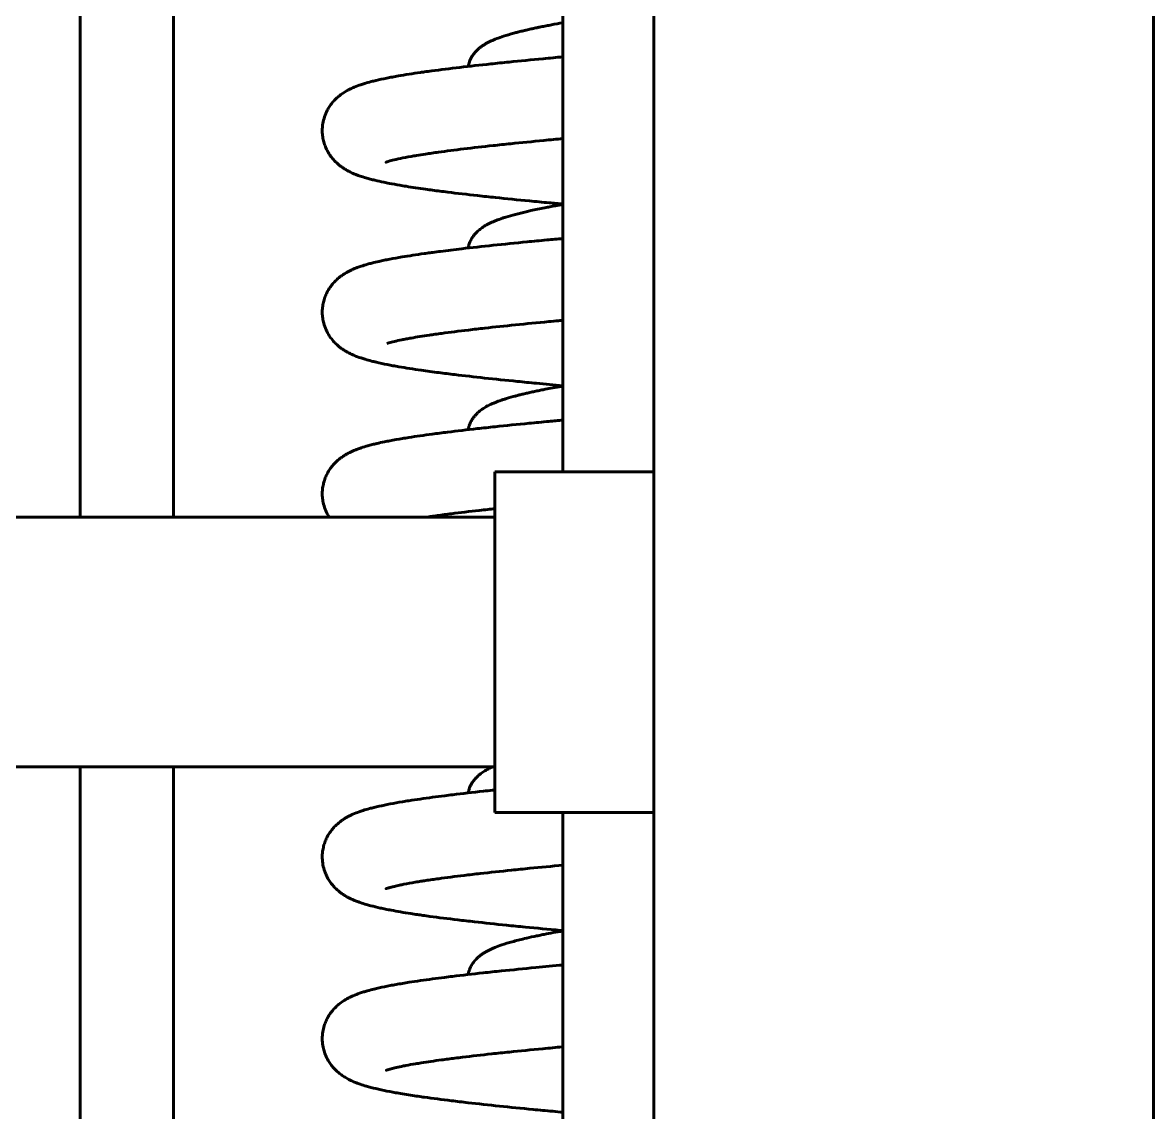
# Model space of a CAD drawing. Header units: millimetres. Extents: x 0 to 840, y 0 to 594.
# Drawn here: x 233.149 to 236.469, y 444.737 to 447.937 of the extents above; entities that cross this region are included whole.
import ezdxf

# ---------------------------------------------------------------- set-up
doc = ezdxf.new("R2010")
doc.units = ezdxf.units.MM
doc.linetypes.add('K5LT_BASIC', pattern=[0])
doc.layers.add('Системный слой', color=7, linetype='Continuous')

msp = doc.modelspace()

# ---------------------------------------------------------------- linework, layer by layer
at = {"layer": 'Системный слой', "color": 5, "linetype": 'K5LT_BASIC', "lineweight": 60, "true_color": 0x0000ff}
for p, q in [((235.00219, 512.30589), (235.00219, 411.73474)), ((236.46886, 512.31632), (236.46886, 411.74583)), ((233.31772, 479.15139), (233.31772, 446.48472)), ((233.59245, 446.48472), (233.59245, 479.15139)), ((234.73553, 479.01806), (234.73553, 446.61806)), ((234.53595, 446.61806), (234.53595, 446.61308)), ((235.00219, 446.61806), (234.53595, 446.61806)), ((234.53595, 446.61308), (234.53595, 445.61806)), ((234.53595, 446.48472), (232.86929, 446.48472)), ((234.53595, 445.75139), (232.86929, 445.75139)), ((233.31772, 445.75139), (233.31772, 413.77201)), ((233.59245, 413.73968), (233.59245, 445.75139)), ((235.00219, 445.61806), (234.53595, 445.61806)), ((234.73553, 445.61806), (234.73553, 413.95986))]:
    msp.add_line(p, q, dxfattribs=at)
for points, knots in [([(234.73553, 447.93659), (234.7238, 447.93453), (234.71242, 447.93246), (234.69615, 447.92941), (234.69099, 447.92842), (234.68081, 447.92644), (234.6758, 447.92544), (234.66697, 447.92366), (234.66313, 447.92287), (234.65451, 447.92107), (234.64978, 447.92006), (234.64049, 447.91803), (234.63592, 447.91701), (234.62602, 447.91475), (234.62073, 447.91351), (234.61128, 447.91122), (234.60709, 447.91018), (234.59892, 447.90808), (234.59491, 447.90703), (234.58033, 447.90307), (234.5703, 447.90011), (234.55395, 447.89476), (234.5473, 447.89242), (234.53527, 447.88776), (234.52984, 447.88549), (234.52197, 447.88184), (234.51939, 447.88059), (234.51431, 447.87798), (234.51196, 447.87671), (234.50462, 447.8725), (234.49976, 447.8694), (234.49291, 447.86429), (234.4908, 447.86262), (234.48518, 447.85782), (234.48178, 447.85458), (234.47645, 447.84857), (234.47483, 447.8466), (234.47147, 447.8421), (234.46995, 447.83989), (234.46696, 447.83504), (234.46557, 447.83253), (234.46303, 447.82736), (234.46181, 447.82452), (234.45931, 447.81777), (234.45796, 447.81302), (234.45709, 447.8086), (234.45707, 447.8085), (234.45705, 447.80841)], [18.1692601, 18.1692601, 18.1692601, 18.1692601, 18.8211785, 18.8211785, 19.1315657, 19.1315657, 19.442832, 19.442832, 19.6894512, 19.6894512, 20.0028425, 20.0028425, 20.3168416, 20.3168416, 20.6983866, 20.6983866, 21.0139505, 21.0139505, 21.32952, 21.32952, 22.1900927, 22.1900927, 22.8291379, 22.8291379, 23.3887206, 23.3887206, 23.6696771, 23.6696771, 23.9363018, 23.9363018, 24.470549, 24.470549, 24.7026866, 24.7026866, 25.1010125, 25.1010125, 25.3022791, 25.3022791, 25.495904, 25.495904, 25.6844685, 25.6844685, 25.8700458, 25.8700458, 26.1442867, 26.1442867, 26.1504688, 26.1504688, 26.1504688, 26.1504688]), ([(234.73553, 447.83642), (234.72572, 447.83552), (234.71598, 447.83463), (234.69651, 447.83282), (234.68679, 447.83191), (234.64276, 447.82776), (234.6094, 447.82451), (234.5681, 447.82034), (234.55904, 447.81941), (234.54108, 447.81755), (234.53219, 447.81662), (234.49183, 447.81234), (234.46166, 447.80898), (234.40381, 447.80217), (234.37619, 447.79871), (234.3431, 447.79425), (234.33596, 447.79327), (234.32511, 447.79174), (234.32132, 447.7912), (234.29406, 447.78726), (234.27237, 447.78385), (234.24628, 447.77931), (234.24046, 447.77826), (234.22911, 447.77615), (234.22355, 447.77508), (234.20717, 447.77181), (234.19673, 447.76956), (234.18204, 447.7661), (234.1773, 447.76493), (234.16627, 447.76208), (234.15993, 447.76032), (234.14957, 447.7572), (234.14569, 447.75596), (234.13538, 447.75248), (234.12902, 447.75012), (234.11934, 447.74607), (234.11576, 447.74448), (234.10873, 447.7411), (234.1056, 447.7395), (234.09603, 447.73419), (234.09017, 447.73055), (234.08066, 447.72353), (234.07731, 447.72084), (234.07102, 447.71532), (234.06773, 447.71218), (234.06172, 447.70582), (234.05872, 447.70234), (234.0552, 447.69779), (234.05456, 447.69694), (234.05265, 447.69434), (234.0514, 447.69255), (234.04776, 447.68703), (234.04545, 447.68313), (234.04032, 447.67328), (234.03766, 447.66712), (234.03339, 447.65443), (234.03168, 447.64769), (234.02971, 447.63575), (234.02916, 447.63048), (234.02875, 447.61998), (234.02887, 447.61471), (234.02976, 447.60428), (234.03053, 447.59913), (234.03266, 447.58903), (234.03402, 447.58413), (234.03728, 447.57457), (234.03914, 447.57002), (234.04334, 447.56119), (234.04563, 447.55704), (234.05146, 447.5476), (234.05509, 447.54264), (234.06289, 447.53323), (234.0671, 447.52887), (234.07406, 447.52243), (234.07682, 447.52007), (234.081, 447.51675), (234.08243, 447.51565), (234.08665, 447.51253), (234.08949, 447.51059), (234.09537, 447.50679), (234.09865, 447.50484), (234.10773, 447.49978), (234.11364, 447.49693), (234.12286, 447.49291), (234.12602, 447.49162), (234.13311, 447.48888), (234.13632, 447.48772), (234.14553, 447.48454), (234.15124, 447.48275), (234.16108, 447.47986), (234.16548, 447.47864), (234.17424, 447.47633), (234.17875, 447.47519), (234.19187, 447.47203), (234.20061, 447.47009), (234.21498, 447.4671), (234.22038, 447.46602), (234.23561, 447.46309), (234.24572, 447.46125), (234.26231, 447.4584), (234.26851, 447.45737), (234.29278, 447.45345), (234.31198, 447.45057), (234.34582, 447.44584), (234.35982, 447.44396), (234.38189, 447.44112), (234.38959, 447.44015), (234.42496, 447.43576), (234.45419, 447.43235), (234.49348, 447.42801), (234.50214, 447.42707), (234.51964, 447.42519), (234.52848, 447.42425), (234.56932, 447.41998), (234.60258, 447.41665), (234.64649, 447.4124), (234.65607, 447.41148), (234.67536, 447.40965), (234.68507, 447.40873), (234.70827, 447.40657), (234.72183, 447.40531), (234.73553, 447.40406)], [4.5149882, 4.5149882, 4.5149882, 4.5149882, 4.8416219, 4.8416219, 5.1728879, 5.1728879, 6.3538682, 6.3538682, 6.6907287, 6.6907287, 7.0287803, 7.0287803, 8.2448073, 8.2448073, 9.4897153, 9.4897153, 9.8407758, 9.8407758, 10.033826, 10.033826, 11.2390333, 11.2390333, 11.5982312, 11.5982312, 11.9577359, 11.9577359, 12.6916993, 12.6916993, 13.0468137, 13.0468137, 13.5557089, 13.5557089, 13.8868493, 13.8868493, 14.4094424, 14.4094424, 14.7017307, 14.7017307, 14.9704875, 14.9704875, 15.4094283, 15.4094283, 15.6286698, 15.6286698, 15.8384195, 15.8384195, 16.0408141, 16.0408141, 16.0862608, 16.0862608, 16.177154, 16.177154, 16.3589406, 16.3589406, 16.614341, 16.614341, 16.8608754, 16.8608754, 17.0450946, 17.0450946, 17.2274585, 17.2274585, 17.409156, 17.409156, 17.5913266, 17.5913266, 17.7750871, 17.7750871, 17.9615588, 17.9615588, 18.2200209, 18.2200209, 18.5012588, 18.5012588, 18.688407, 18.688407, 18.7873342, 18.7873342, 18.9851887, 18.9851887, 19.2213195, 19.2213195, 19.6880743, 19.6880743, 19.9672425, 19.9672425, 20.258408, 20.258408, 20.7301714, 20.7301714, 21.0713169, 21.0713169, 21.419201, 21.419201, 22.0480338, 22.0480338, 22.4074842, 22.4074842, 23.0363171, 23.0363171, 23.3947079, 23.3947079, 24.4109956, 24.4109956, 25.0827043, 25.0827043, 25.4325862, 25.4325862, 26.6632452, 26.6632452, 27.0050389, 27.0050389, 27.3452206, 27.3452206, 28.5572108, 28.5572108, 28.8913199, 28.8913199, 29.2241951, 29.2241951, 29.6802866, 29.6802866, 29.6802866, 29.6802866]), ([(234.73553, 447.59624), (234.72621, 447.59538), (234.71696, 447.59451), (234.69821, 447.59275), (234.68872, 447.59186), (234.6458, 447.58775), (234.61339, 447.58456), (234.57346, 447.58045), (234.56473, 447.57954), (234.54746, 447.57772), (234.53892, 447.57681), (234.50036, 447.57264), (234.47172, 447.56939), (234.41802, 447.56291), (234.39291, 447.55968), (234.36319, 447.55557), (234.35671, 447.55465), (234.34408, 447.55281), (234.33795, 447.5519), (234.32274, 447.54958), (234.31391, 447.54818), (234.30017, 447.54589), (234.29493, 447.545), (234.27836, 447.54207), (234.26786, 447.54006), (234.24948, 447.53624), (234.24138, 447.53438), (234.23188, 447.53197), (234.22929, 447.53127), (234.22381, 447.52973), (234.2206, 447.52873), (234.21796, 447.52784), (234.21689, 447.52746), (234.21549, 447.52693), (234.21629, 447.52727), (234.21649, 447.52737)], [36.6771685, 36.6771685, 36.6771685, 36.6771685, 36.9747086, 36.9747086, 37.285397, 37.285397, 38.3918874, 38.3918874, 38.7066262, 38.7066262, 39.0224179, 39.0224179, 40.1534954, 40.1534954, 41.2830678, 41.2830678, 41.6080583, 41.6080583, 41.9334416, 41.9334416, 42.4374139, 42.4374139, 42.7648578, 42.7648578, 43.5134637, 43.5134637, 44.2620695, 44.2620695, 44.5758983, 44.5758983, 45.0548218, 45.0548218, 45.3246991, 45.3246991, 45.7949073, 45.7949073, 45.7949073, 45.7949073]), ([(234.45705, 447.27505), (234.45727, 447.2762), (234.45751, 447.27733), (234.45845, 447.28133), (234.45929, 447.28419), (234.46167, 447.291), (234.46327, 447.29466), (234.4671, 447.30207), (234.46911, 447.30532), (234.47294, 447.31081), (234.47453, 447.31287), (234.47723, 447.31612), (234.47834, 447.31738), (234.48122, 447.32052), (234.48311, 447.32241), (234.48828, 447.32726), (234.49173, 447.33008), (234.49723, 447.33417), (234.49926, 447.33559), (234.50355, 447.33841), (234.50562, 447.3397), (234.51012, 447.34234), (234.51236, 447.34359), (234.51983, 447.34755), (234.52515, 447.35006), (234.53335, 447.35359), (234.53613, 447.35473), (234.545, 447.35823), (234.55121, 447.36047), (234.56101, 447.36375), (234.5644, 447.36485), (234.5768, 447.3687), (234.58618, 447.37137), (234.60609, 447.37664), (234.61662, 447.37924), (234.63215, 447.38283), (234.63667, 447.38385), (234.65416, 447.38771), (234.66773, 447.39052), (234.68704, 447.39432), (234.69218, 447.39531), (234.70262, 447.39729), (234.70791, 447.39828), (234.72055, 447.4006), (234.72797, 447.40193), (234.73553, 447.40326)], [15.2738431, 15.2738431, 15.2738431, 15.2738431, 15.3423323, 15.3423323, 15.5223642, 15.5223642, 15.7842619, 15.7842619, 16.058564, 16.058564, 16.252785, 16.252785, 16.3790014, 16.3790014, 16.5871629, 16.5871629, 16.9639991, 16.9639991, 17.1936462, 17.1936462, 17.4331993, 17.4331993, 17.6849392, 17.6849392, 18.2528815, 18.2528815, 18.5400312, 18.5400312, 19.1438738, 19.1438738, 19.4524095, 19.4524095, 20.2411244, 20.2411244, 21.0298393, 21.0298393, 21.3451067, 21.3451067, 22.2240718, 22.2240718, 22.5359485, 22.5359485, 22.8470314, 22.8470314, 23.2676354, 23.2676354, 23.2676354, 23.2676354]), ([(234.73553, 446.87073), (234.70917, 446.87314), (234.68331, 446.87555), (234.64845, 446.87888), (234.63895, 446.87979), (234.62008, 446.88163), (234.61072, 446.88254), (234.56823, 446.88676), (234.53622, 446.89006), (234.47494, 446.89668), (234.44568, 446.9), (234.40999, 446.90429), (234.40213, 446.90525), (234.38663, 446.90719), (234.37899, 446.90816), (234.3534, 446.91147), (234.33612, 446.91382), (234.29602, 446.91959), (234.2742, 446.923), (234.24797, 446.92754), (234.24212, 446.92859), (234.23072, 446.93069), (234.22513, 446.93176), (234.2085, 446.93506), (234.19783, 446.93734), (234.18296, 446.94083), (234.17818, 446.942), (234.16719, 446.94482), (234.16092, 446.94655), (234.15058, 446.94964), (234.14674, 446.95085), (234.13556, 446.95459), (234.12865, 446.95714), (234.11816, 446.96159), (234.11456, 446.96322), (234.10763, 446.9666), (234.10419, 446.9684), (234.10008, 446.97072), (234.09952, 446.97104), (234.09824, 446.97178), (234.09753, 446.9722), (234.09539, 446.97349), (234.09395, 446.97438), (234.08956, 446.97719), (234.08657, 446.97924), (234.08103, 446.98336), (234.0785, 446.98536), (234.07283, 446.99018), (234.06967, 446.99308), (234.06352, 446.99934), (234.06054, 447.00266), (234.0548, 447.00978), (234.05205, 447.01354), (234.04595, 447.02299), (234.04272, 447.02885), (234.03723, 447.04118), (234.03497, 447.04746), (234.03186, 447.05905), (234.03082, 447.06412), (234.02937, 447.07446), (234.02896, 447.07968), (234.02879, 447.09015), (234.02904, 447.09539), (234.03016, 447.10572), (234.03105, 447.11086), (234.03337, 447.12079), (234.03486, 447.12572), (234.03826, 447.13504), (234.04023, 447.13959), (234.04531, 447.14971), (234.04858, 447.15514), (234.05432, 447.16337), (234.05667, 447.16643), (234.06192, 447.17272), (234.06496, 447.176), (234.0709, 447.18188), (234.07411, 447.18477), (234.0802, 447.18983), (234.08341, 447.19228), (234.08964, 447.19669), (234.09271, 447.19869), (234.10147, 447.20402), (234.10638, 447.20662), (234.11492, 447.21076), (234.11814, 447.21221), (234.12479, 447.21504), (234.12839, 447.21647), (234.13541, 447.21911), (234.13917, 447.22044), (234.14914, 447.22377), (234.15534, 447.22565), (234.16604, 447.22866), (234.17043, 447.22983), (234.18141, 447.23263), (234.18829, 447.23427), (234.20045, 447.237), (234.20548, 447.23808), (234.21595, 447.24024), (234.22137, 447.24132), (234.23836, 447.24458), (234.2505, 447.24675), (234.28328, 447.25225), (234.30486, 447.25555), (234.33088, 447.25922), (234.3337, 447.25962), (234.34226, 447.2608), (234.34806, 447.26159), (234.36127, 447.26336), (234.36874, 447.26434), (234.39617, 447.26786), (234.41695, 447.2704), (234.46779, 447.27634), (234.49859, 447.27974), (234.56257, 447.28648), (234.59573, 447.28982), (234.63952, 447.29408), (234.64906, 447.295), (234.66828, 447.29683), (234.67796, 447.29775), (234.70345, 447.30014), (234.7194, 447.30161), (234.73553, 447.30309)], [21.4751895, 21.4751895, 21.4751895, 21.4751895, 22.4867935, 22.4867935, 22.8707507, 22.8707507, 23.2560442, 23.2560442, 24.6376212, 24.6376212, 26.0225664, 26.0225664, 26.4223354, 26.4223354, 26.8241777, 26.8241777, 27.7942628, 27.7942628, 29.1847549, 29.1847549, 29.5986035, 29.5986035, 30.0128351, 30.0128351, 30.8718429, 30.8718429, 31.2817204, 31.2817204, 31.8614759, 31.8614759, 32.2436087, 32.2436087, 32.9192174, 32.9192174, 33.2522075, 33.2522075, 33.5618145, 33.5618145, 33.6112782, 33.6112782, 33.6726035, 33.6726035, 33.795254, 33.795254, 34.0405551, 34.0405551, 34.2404277, 34.2404277, 34.484257, 34.484257, 34.7175601, 34.7175601, 34.9438232, 34.9438232, 35.2456499, 35.2456499, 35.5278717, 35.5278717, 35.7388603, 35.7388603, 35.9486311, 35.9486311, 36.1584487, 36.1584487, 36.3695896, 36.3695896, 36.5833664, 36.5833664, 36.8011587, 36.8011587, 37.0944071, 37.0944071, 37.2836793, 37.2836793, 37.5149433, 37.5149433, 37.7512054, 37.7512054, 37.9965616, 37.9965616, 38.2531943, 38.2531943, 38.7244485, 38.7244485, 39.0316553, 39.0316553, 39.3647518, 39.3647518, 39.719395, 39.719395, 40.3162701, 40.3162701, 40.7101352, 40.7101352, 41.3004449, 41.3004449, 41.7105574, 41.7105574, 42.1246205, 42.1246205, 42.9826017, 42.9826017, 44.3265592, 44.3265592, 44.4891463, 44.4891463, 44.8143203, 44.8143203, 45.2185949, 45.2185949, 46.2732177, 46.2732177, 47.6934743, 47.6934743, 49.0931531, 49.0931531, 49.4784196, 49.4784196, 49.8623441, 49.8623441, 50.4814258, 50.4814258, 50.4814258, 50.4814258]), ([(234.73553, 447.0629), (234.73129, 447.06251), (234.72707, 447.06212), (234.71322, 447.06083), (234.70365, 447.05993), (234.66047, 447.05585), (234.62783, 447.05266), (234.56483, 447.04626), (234.5345, 447.04305), (234.49746, 447.03894), (234.48935, 447.03802), (234.47336, 447.03619), (234.46548, 447.03527), (234.42998, 447.03107), (234.404, 447.0278), (234.37321, 447.02363), (234.36659, 447.02271), (234.35437, 447.02098), (234.34873, 447.02016), (234.32368, 447.01646), (234.30578, 447.01358), (234.28495, 447.0099), (234.28012, 447.00902), (234.27086, 447.00727), (234.26649, 447.00641), (234.25429, 447.00393), (234.24703, 447.00233), (234.23788, 447.00015), (234.23482, 446.99939), (234.22626, 446.99715), (234.22197, 446.99588), (234.21844, 446.99467)], [35.7430246, 35.7430246, 35.7430246, 35.7430246, 35.8748702, 35.8748702, 36.1774122, 36.1774122, 37.2523773, 37.2523773, 38.3370245, 38.3370245, 38.6472739, 38.6472739, 38.9586758, 38.9586758, 40.0750141, 40.0750141, 40.3910649, 40.3910649, 40.6728486, 40.6728486, 41.6780939, 41.6780939, 41.9973924, 41.9973924, 42.3162, 42.3162, 42.9242987, 42.9242987, 43.2306743, 43.2306743, 43.9517138, 43.9517138, 43.9517138, 43.9517138]), ([(234.45705, 446.74174), (234.45758, 446.74449), (234.45821, 446.74707), (234.45985, 446.7526), (234.46077, 446.75521), (234.46348, 446.76181), (234.4653, 446.76544), (234.46818, 446.77038), (234.46921, 446.77203), (234.47172, 446.77579), (234.47344, 446.77813), (234.47677, 446.78228), (234.47858, 446.78434), (234.48216, 446.78814), (234.484, 446.78994), (234.4878, 446.79342), (234.48966, 446.795), (234.49529, 446.79951), (234.49874, 446.80195), (234.50458, 446.80572), (234.50677, 446.80706), (234.51128, 446.80967), (234.51368, 446.81097), (234.52143, 446.815), (234.527, 446.81757), (234.53555, 446.82117), (234.53839, 446.82231), (234.54704, 446.82564), (234.55305, 446.82778), (234.5627, 446.83097), (234.56609, 446.83205), (234.57781, 446.83565), (234.58648, 446.83811), (234.59692, 446.84088), (234.5982, 446.84122), (234.60121, 446.842), (234.60293, 446.84244), (234.60814, 446.84377), (234.61169, 446.84465), (234.61956, 446.84656), (234.62393, 446.84759), (234.63282, 446.84965), (234.63735, 446.85067), (234.64422, 446.85218), (234.64648, 446.85267), (234.65331, 446.85414), (234.65796, 446.85513), (234.66754, 446.85711), (234.67248, 446.85811), (234.69232, 446.86205), (234.70789, 446.86498), (234.72791, 446.86858), (234.7317, 446.86925), (234.73553, 446.86993)], [15.2721746, 15.2721746, 15.2721746, 15.2721746, 15.4388148, 15.4388148, 15.6189055, 15.6189055, 15.8861843, 15.8861843, 16.0136832, 16.0136832, 16.2106165, 16.2106165, 16.4114529, 16.4114529, 16.6175259, 16.6175259, 16.830425, 16.830425, 17.2321032, 17.2321032, 17.4761631, 17.4761631, 17.7336836, 17.7336836, 18.3269218, 18.3269218, 18.6157832, 18.6157832, 19.1939626, 19.1939626, 19.501393, 19.501393, 20.2271694, 20.2271694, 20.3284075, 20.3284075, 20.4618707, 20.4618707, 20.728797, 20.728797, 21.0445292, 21.0445292, 21.3598321, 21.3598321, 21.5123391, 21.5123391, 21.8173531, 21.8173531, 22.1304782, 22.1304782, 23.0536314, 23.0536314, 23.2665611, 23.2665611, 23.2665611, 23.2665611]), ([(234.04914, 446.48472), (234.04798, 446.48653), (234.04684, 446.48841), (234.04253, 446.49595), (234.03965, 446.50196), (234.03485, 446.51457), (234.03294, 446.52097), (234.03049, 446.53272), (234.02973, 446.53787), (234.02886, 446.54831), (234.02875, 446.55355), (234.02918, 446.56399), (234.02972, 446.5692), (234.03141, 446.57937), (234.03258, 446.58443), (234.03542, 446.5941), (234.03714, 446.59887), (234.041, 446.60792), (234.04317, 446.61228), (234.0479, 446.62062), (234.05043, 446.62455), (234.05503, 446.63096), (234.05703, 446.63353), (234.06193, 446.6394), (234.06497, 446.64268), (234.07091, 446.64856), (234.07411, 446.65144), (234.08021, 446.65651), (234.08342, 446.65895), (234.08965, 446.66336), (234.09272, 446.66536), (234.09906, 446.66923), (234.10192, 446.67083), (234.11113, 446.67572), (234.11646, 446.67818), (234.12537, 446.68194), (234.129, 446.68338), (234.13604, 446.68601), (234.1398, 446.68732), (234.14981, 446.69064), (234.15601, 446.69251), (234.16673, 446.69551), (234.17114, 446.69669), (234.18009, 446.69896), (234.18484, 446.70011), (234.19662, 446.70284), (234.20385, 446.70441), (234.21664, 446.70705), (234.22207, 446.70813), (234.2391, 446.71139), (234.25127, 446.71355), (234.27023, 446.71673), (234.27654, 446.71775), (234.30417, 446.72212), (234.32703, 446.72543), (234.35874, 446.72969), (234.36618, 446.73067), (234.3813, 446.73262), (234.38898, 446.73359), (234.42419, 446.73797), (234.45323, 446.74135), (234.49239, 446.74568), (234.5011, 446.74663), (234.51872, 446.74853), (234.52763, 446.74947), (234.56855, 446.75376), (234.60183, 446.7571), (234.64576, 446.76135), (234.65533, 446.76227), (234.67461, 446.7641), (234.68432, 446.76501), (234.70776, 446.7672), (234.72158, 446.76848), (234.73553, 446.76975)], [26.8344584, 26.8344584, 26.8344584, 26.8344584, 26.9140354, 26.9140354, 27.1451944, 27.1451944, 27.3637099, 27.3637099, 27.5292548, 27.5292548, 27.6942968, 27.6942968, 27.8598318, 27.8598318, 28.0268735, 28.0268735, 28.1964739, 28.1964739, 28.3693152, 28.3693152, 28.543085, 28.543085, 28.6698467, 28.6698467, 28.8519205, 28.8519205, 29.0379252, 29.0379252, 29.2310918, 29.2310918, 29.433138, 29.433138, 29.6463383, 29.6463383, 30.0602691, 30.0602691, 30.323602, 30.323602, 30.6035847, 30.6035847, 31.0734237, 31.0734237, 31.3841788, 31.3841788, 31.7038255, 31.7038255, 32.1685717, 32.1685717, 32.4945992, 32.4945992, 33.1701752, 33.1701752, 33.4951419, 33.4951419, 34.5618361, 34.5618361, 34.8802776, 34.8802776, 35.197354, 35.197354, 36.308348, 36.308348, 36.6207385, 36.6207385, 36.9320237, 36.9320237, 38.0328558, 38.0328558, 38.3359136, 38.3359136, 38.6379369, 38.6379369, 39.0594782, 39.0594782, 39.0594782, 39.0594782]), ([(234.33461, 446.48472), (234.33952, 446.48547), (234.34455, 446.48621), (234.35532, 446.48778), (234.36108, 446.4886), (234.37358, 446.49034), (234.38033, 446.49126), (234.39414, 446.49311), (234.4012, 446.49403), (234.43374, 446.4982), (234.46098, 446.50147), (234.49794, 446.50566), (234.50616, 446.50657), (234.52157, 446.50827), (234.52872, 446.50905), (234.53595, 446.50982)], [3.5298273, 3.5298273, 3.5298273, 3.5298273, 3.8061481, 3.8061481, 4.1085181, 4.1085181, 4.4462882, 4.4462882, 4.7832789, 4.7832789, 5.9672608, 5.9672608, 6.2991287, 6.2991287, 6.5797947, 6.5797947, 6.5797947, 6.5797947]), ([(234.45704, 445.675), (234.45749, 445.67734), (234.45807, 445.6798), (234.45947, 445.68477), (234.46049, 445.68777), (234.46264, 445.69315), (234.46386, 445.6958), (234.46647, 445.70085), (234.46783, 445.70318), (234.47163, 445.7091), (234.47391, 445.71215), (234.47845, 445.71756), (234.48037, 445.71963), (234.48425, 445.72352), (234.48613, 445.72527), (234.48997, 445.7286), (234.49199, 445.73023), (234.49602, 445.7333), (234.49813, 445.7348), (234.50448, 445.73908), (234.5087, 445.74158), (234.51547, 445.74526), (234.51781, 445.74646), (234.52286, 445.74893), (234.52555, 445.75018), (234.52828, 445.75139)], [15.2786869, 15.2786869, 15.2786869, 15.2786869, 15.4198226, 15.4198226, 15.6030203, 15.6030203, 15.7864814, 15.7864814, 15.9719728, 15.9719728, 16.2609168, 16.2609168, 16.4905844, 16.4905844, 16.7023812, 16.7023812, 16.9231568, 16.9231568, 17.1533399, 17.1533399, 17.6271308, 17.6271308, 17.8872433, 17.8872433, 18.1735428, 18.1735428, 18.1735428, 18.1735428]), ([(234.73553, 445.27073), (234.73275, 445.27098), (234.72998, 445.27124), (234.69224, 445.2747), (234.65817, 445.27791), (234.61579, 445.28205), (234.60645, 445.28297), (234.58793, 445.28481), (234.57875, 445.28573), (234.53708, 445.28997), (234.50579, 445.29329), (234.46749, 445.29757), (234.45913, 445.29851), (234.44262, 445.30041), (234.43447, 445.30136), (234.39761, 445.30574), (234.37041, 445.30918), (234.33778, 445.31363), (234.33071, 445.31461), (234.31873, 445.31632), (234.31378, 445.31704), (234.30209, 445.31876), (234.29545, 445.31977), (234.26821, 445.324), (234.24893, 445.32727), (234.22558, 445.33167), (234.22006, 445.33275), (234.20942, 445.33491), (234.20422, 445.33601), (234.18935, 445.33927), (234.17997, 445.3415), (234.16673, 445.34497), (234.16224, 445.34621), (234.15198, 445.34919), (234.14634, 445.35094), (234.13652, 445.35431), (234.13301, 445.35558), (234.1219, 445.35988), (234.1144, 445.36313), (234.10336, 445.36885), (234.0999, 445.37077), (234.09317, 445.37483), (234.08982, 445.377), (234.08423, 445.38096), (234.08202, 445.3826), (234.07531, 445.38792), (234.07073, 445.39197), (234.06317, 445.39972), (234.06018, 445.40307), (234.05447, 445.41021), (234.05173, 445.414), (234.04658, 445.42204), (234.0442, 445.42624), (234.03982, 445.43514), (234.03787, 445.43972), (234.03396, 445.45074), (234.03221, 445.45719), (234.02977, 445.4704), (234.02907, 445.47706), (234.02873, 445.49041), (234.0291, 445.49709), (234.03065, 445.50873), (234.03166, 445.51384), (234.03421, 445.52366), (234.03581, 445.52854), (234.0394, 445.53773), (234.04146, 445.54221), (234.04598, 445.55075), (234.04844, 445.55481), (234.05344, 445.56219), (234.05598, 445.56556), (234.06137, 445.57211), (234.06437, 445.57538), (234.07176, 445.58279), (234.07655, 445.58693), (234.08413, 445.59282), (234.08729, 445.59507), (234.09357, 445.59924), (234.09654, 445.60106), (234.10294, 445.60474), (234.10576, 445.60624), (234.11222, 445.60949), (234.11533, 445.61094), (234.12477, 445.61511), (234.13113, 445.61758), (234.14103, 445.62108), (234.14473, 445.62231), (234.15493, 445.62553), (234.16108, 445.62731), (234.17188, 445.63021), (234.17646, 445.63139), (234.18568, 445.63364), (234.19048, 445.63476), (234.20582, 445.6382), (234.21661, 445.64042), (234.23948, 445.64479), (234.25159, 445.64694), (234.27049, 445.6501), (234.2768, 445.65113), (234.30469, 445.65553), (234.32785, 445.65888), (234.36422, 445.66376), (234.3762, 445.66531), (234.39623, 445.66783), (234.40407, 445.6688), (234.44039, 445.67321), (234.47041, 445.67663), (234.51069, 445.681), (234.51954, 445.68195), (234.53098, 445.68315), (234.53346, 445.68342), (234.53595, 445.68368)], [20.1436098, 20.1436098, 20.1436098, 20.1436098, 20.2446428, 20.2446428, 21.5215699, 21.5215699, 21.8868469, 21.8868469, 22.2535039, 22.2535039, 23.5694427, 23.5694427, 23.9435643, 23.9435643, 24.3194037, 24.3194037, 25.6706935, 25.6706935, 26.0544178, 26.0544178, 26.3335251, 26.3335251, 26.721096, 26.721096, 27.9615217, 27.9615217, 28.3542465, 28.3542465, 28.7469874, 28.7469874, 29.5051012, 29.5051012, 29.8878539, 29.8878539, 30.4186922, 30.4186922, 30.7559403, 30.7559403, 31.4261252, 31.4261252, 31.7113007, 31.7113007, 31.975025, 31.975025, 32.1427624, 32.1427624, 32.4782371, 32.4782371, 32.6989721, 32.6989721, 32.9131811, 32.9131811, 33.1219686, 33.1219686, 33.3262928, 33.3262928, 33.5871691, 33.5871691, 33.8414291, 33.8414291, 34.0941669, 34.0941669, 34.2946563, 34.2946563, 34.4979745, 34.4979745, 34.7053842, 34.7053842, 34.9142029, 34.9142029, 35.1087007, 35.1087007, 35.3252092, 35.3252092, 35.6599085, 35.6599085, 35.8963592, 35.8963592, 36.1445702, 36.1445702, 36.407811, 36.407811, 36.6921966, 36.6921966, 37.259776, 37.259776, 37.6026702, 37.6026702, 38.1604641, 38.1604641, 38.5398848, 38.5398848, 38.9266539, 38.9266539, 39.7350918, 39.7350918, 40.5435296, 40.5435296, 40.9346098, 40.9346098, 42.2332883, 42.2332883, 42.8425871, 42.8425871, 43.2235494, 43.2235494, 44.5775534, 44.5775534, 44.9525843, 44.9525843, 45.0561848, 45.0561848, 45.0561848, 45.0561848]), ([(234.21654, 445.39406), (234.21627, 445.39393), (234.21562, 445.39365), (234.21742, 445.39432), (234.21863, 445.39474), (234.22211, 445.39588), (234.22673, 445.39727), (234.23456, 445.39932), (234.23735, 445.40002), (234.24527, 445.40192), (234.25054, 445.4031), (234.26013, 445.40513), (234.2643, 445.40598), (234.27867, 445.40879), (234.28984, 445.41081), (234.30733, 445.41376), (234.31288, 445.41466), (234.32316, 445.4163), (234.32783, 445.41703), (234.33863, 445.41867), (234.34479, 445.41959), (234.35747, 445.42142), (234.36397, 445.42234), (234.39356, 445.42643), (234.41849, 445.42964), (234.45276, 445.43377), (234.46055, 445.43469), (234.47636, 445.43654), (234.48438, 445.43745), (234.52154, 445.44165), (234.55218, 445.44494), (234.59309, 445.44913), (234.60205, 445.45004), (234.62015, 445.45186), (234.62929, 445.45277), (234.66983, 445.45675), (234.70223, 445.45983), (234.73553, 445.4629)], [0, 0, 0, 0, 0.5429221, 0.5429221, 0.8046788, 0.8046788, 1.4357002, 1.4357002, 1.7454987, 1.7454987, 2.2234983, 2.2234983, 2.5464813, 2.5464813, 3.2926133, 3.2926133, 3.6200289, 3.6200289, 3.8811216, 3.8811216, 4.2073034, 4.2073034, 4.5327004, 4.5327004, 5.6531948, 5.6531948, 5.9749228, 5.9749228, 6.2949674, 6.2949674, 7.4341279, 7.4341279, 7.7488285, 7.7488285, 8.0626308, 8.0626308, 9.1261073, 9.1261073, 9.1261073, 9.1261073]), ([(234.73553, 445.26993), (234.73537, 445.2699), (234.73521, 445.26987), (234.71585, 445.26646), (234.69755, 445.26307), (234.67523, 445.25866), (234.67028, 445.25766), (234.66052, 445.25566), (234.65572, 445.25466), (234.64102, 445.25151), (234.63143, 445.24936), (234.60964, 445.24421), (234.59783, 445.24121), (234.57562, 445.23504), (234.56529, 445.2319), (234.54846, 445.22617), (234.54167, 445.22366), (234.53235, 445.21984), (234.5295, 445.21862), (234.52142, 445.21497), (234.51628, 445.21243), (234.5088, 445.20825), (234.50641, 445.20685), (234.49953, 445.20253), (234.49498, 445.19935), (234.48838, 445.19392), (234.4865, 445.19227), (234.48273, 445.1887), (234.48115, 445.18711), (234.47648, 445.18202), (234.47369, 445.17859), (234.46855, 445.17114), (234.46615, 445.16708), (234.46293, 445.16047), (234.46165, 445.15746), (234.45968, 445.15206), (234.45872, 445.14896), (234.45764, 445.1446), (234.45733, 445.14318), (234.45705, 445.14175)], [18.338565, 18.338565, 18.338565, 18.338565, 18.3472506, 18.3472506, 19.4174109, 19.4174109, 19.7294684, 19.7294684, 20.0427108, 20.0427108, 20.7073076, 20.7073076, 21.6178313, 21.6178313, 22.5283551, 22.5283551, 23.1943447, 23.1943447, 23.4881751, 23.4881751, 24.0502872, 24.0502872, 24.3094207, 24.3094207, 24.8181973, 24.8181973, 25.0414874, 25.0414874, 25.2315293, 25.2315293, 25.5626891, 25.5626891, 25.8640418, 25.8640418, 26.0525972, 26.0525972, 26.2404402, 26.2404402, 26.3284295, 26.3284295, 26.3284295, 26.3284295]), ([(234.73553, 444.7374), (234.72547, 444.73832), (234.71548, 444.73923), (234.69578, 444.74106), (234.68606, 444.74197), (234.66674, 444.7438), (234.65714, 444.74471), (234.61363, 444.74889), (234.58073, 444.75216), (234.51695, 444.75877), (234.48611, 444.7621), (234.44849, 444.7664), (234.44029, 444.76735), (234.4241, 444.76926), (234.41612, 444.77021), (234.38009, 444.77461), (234.35362, 444.77806), (234.32595, 444.78196), (234.323, 444.78238), (234.31313, 444.7838), (234.30635, 444.78479), (234.28333, 444.78827), (234.26787, 444.79076), (234.24723, 444.79434), (234.24139, 444.79539), (234.22388, 444.79863), (234.21268, 444.80085), (234.19132, 444.80547), (234.18121, 444.80785), (234.16724, 444.8115), (234.16282, 444.81271), (234.15222, 444.81578), (234.1463, 444.81762), (234.13642, 444.82101), (234.13267, 444.82237), (234.12536, 444.82521), (234.12167, 444.82674), (234.11096, 444.83149), (234.10354, 444.83519), (234.09373, 444.84118), (234.09177, 444.84243), (234.08657, 444.84591), (234.08328, 444.84828), (234.07492, 444.85489), (234.06976, 444.85948), (234.06168, 444.86804), (234.05873, 444.87146), (234.05311, 444.87874), (234.05041, 444.88261), (234.04537, 444.89081), (234.04305, 444.89508), (234.03882, 444.9041), (234.03695, 444.90874), (234.03373, 444.91845), (234.0324, 444.92341), (234.03006, 444.93501), (234.02924, 444.94166), (234.02869, 444.955), (234.02895, 444.96168), (234.03048, 444.97481), (234.03178, 444.98133), (234.03486, 444.9924), (234.03652, 444.99722), (234.04026, 445.00633), (234.04238, 445.01074), (234.04702, 445.01917), (234.04952, 445.02317), (234.05429, 445.02999), (234.05652, 445.0329), (234.06162, 445.03905), (234.06462, 445.04231), (234.07052, 445.0482), (234.07372, 445.0511), (234.0816, 445.0577), (234.08656, 445.0613), (234.09451, 445.0665), (234.09747, 445.06828), (234.10388, 445.07192), (234.10671, 445.0734), (234.11318, 445.07661), (234.11632, 445.07806), (234.12573, 445.08216), (234.13209, 445.0846), (234.14201, 445.08808), (234.14572, 445.0893), (234.15362, 445.09177), (234.15747, 445.09291), (234.16785, 445.09584), (234.17447, 445.09757), (234.18585, 445.10035), (234.19066, 445.10147), (234.20604, 445.10492), (234.21686, 445.10714), (234.2339, 445.11039), (234.23964, 445.11145), (234.25763, 445.11465), (234.27039, 445.11679), (234.30509, 445.12225), (234.32807, 445.12557), (234.36412, 445.13041), (234.37596, 445.13195), (234.39584, 445.13445), (234.40367, 445.13542), (234.43997, 445.13983), (234.46997, 445.14325), (234.51023, 445.14762), (234.51907, 445.14856), (234.53688, 445.15045), (234.54584, 445.15138), (234.5872, 445.15564), (234.62084, 445.15897), (234.68164, 445.16478), (234.70832, 445.16727), (234.73553, 445.16975)], [21.4839326, 21.4839326, 21.4839326, 21.4839326, 21.8699409, 21.8699409, 22.2517491, 22.2517491, 22.6349183, 22.6349183, 24.0051263, 24.0051263, 25.400245, 25.400245, 25.796335, 25.796335, 26.1945912, 26.1945912, 27.6223023, 27.6223023, 27.7947476, 27.7947476, 28.2027421, 28.2027421, 29.2107954, 29.2107954, 29.6247252, 29.6247252, 30.4863991, 30.4863991, 31.348073, 31.348073, 31.7519347, 31.7519347, 32.3324974, 32.3324974, 32.6949447, 32.6949447, 33.0418173, 33.0418173, 33.7145983, 33.7145983, 33.8794108, 33.8794108, 34.1445976, 34.1445976, 34.5418611, 34.5418611, 34.7734111, 34.7734111, 34.9988322, 34.9988322, 35.218388, 35.218388, 35.4334643, 35.4334643, 35.6454261, 35.6454261, 35.9139995, 35.9139995, 36.1806538, 36.1806538, 36.4504721, 36.4504721, 36.6655267, 36.6655267, 36.8848206, 36.8848206, 37.1053473, 37.1053473, 37.2853149, 37.2853149, 37.5139528, 37.5139528, 37.7498177, 37.7498177, 38.136234, 38.136234, 38.399707, 38.399707, 38.6793598, 38.6793598, 38.981949, 38.981949, 39.5800164, 39.5800164, 39.9431192, 39.9431192, 40.3159556, 40.3159556, 40.9053362, 40.9053362, 41.3136107, 41.3136107, 42.1690535, 42.1690535, 42.5835699, 42.5835699, 43.4390127, 43.4390127, 44.7989123, 44.7989123, 45.4345947, 45.4345947, 45.8366618, 45.8366618, 47.2655545, 47.2655545, 47.6613888, 47.6613888, 48.0523041, 48.0523041, 49.4459193, 49.4459193, 50.4902511, 50.4902511, 50.4902511, 50.4902511]), ([(234.21683, 444.86087), (234.21748, 444.86119), (234.21546, 444.8603), (234.21907, 444.86155), (234.22058, 444.86205), (234.22489, 444.86339), (234.23086, 444.86504), (234.23704, 444.86661), (234.23999, 444.86733), (234.24783, 444.86918), (234.25427, 444.87059), (234.26562, 444.87291), (234.26994, 444.87376), (234.28327, 444.87629), (234.29272, 444.87797), (234.30828, 444.88058), (234.31382, 444.88148), (234.33762, 444.88526), (234.35745, 444.88815), (234.39154, 444.89278), (234.40469, 444.8945), (234.42568, 444.89714), (234.43316, 444.89806), (234.46761, 444.90225), (234.49623, 444.90551), (234.5348, 444.9097), (234.54333, 444.91062), (234.5606, 444.91244), (234.56933, 444.91336), (234.60962, 444.91751), (234.64245, 444.92076), (234.68585, 444.92492), (234.69536, 444.92582), (234.71451, 444.92762), (234.72416, 444.92852), (234.73443, 444.92947), (234.73498, 444.92952), (234.73553, 444.92957)], [0, 0, 0, 0, 0.3866668, 0.3866668, 0.5291443, 0.5291443, 0.8741798, 0.8741798, 1.0705762, 1.0705762, 1.6217455, 1.6217455, 1.939295, 1.939295, 2.5457365, 2.5457365, 2.8648807, 2.8648807, 3.8674806, 3.8674806, 4.4548851, 4.4548851, 4.7698372, 4.7698372, 5.8784201, 5.8784201, 6.1875996, 6.1875996, 6.4956845, 6.4956845, 7.5917369, 7.5917369, 7.8956603, 7.8956603, 8.1987332, 8.1987332, 8.2158235, 8.2158235, 8.2158235, 8.2158235])]:
    msp.add_open_spline(points, degree=3, knots=knots, dxfattribs=at)

doc.saveas('drawing.dxf')
